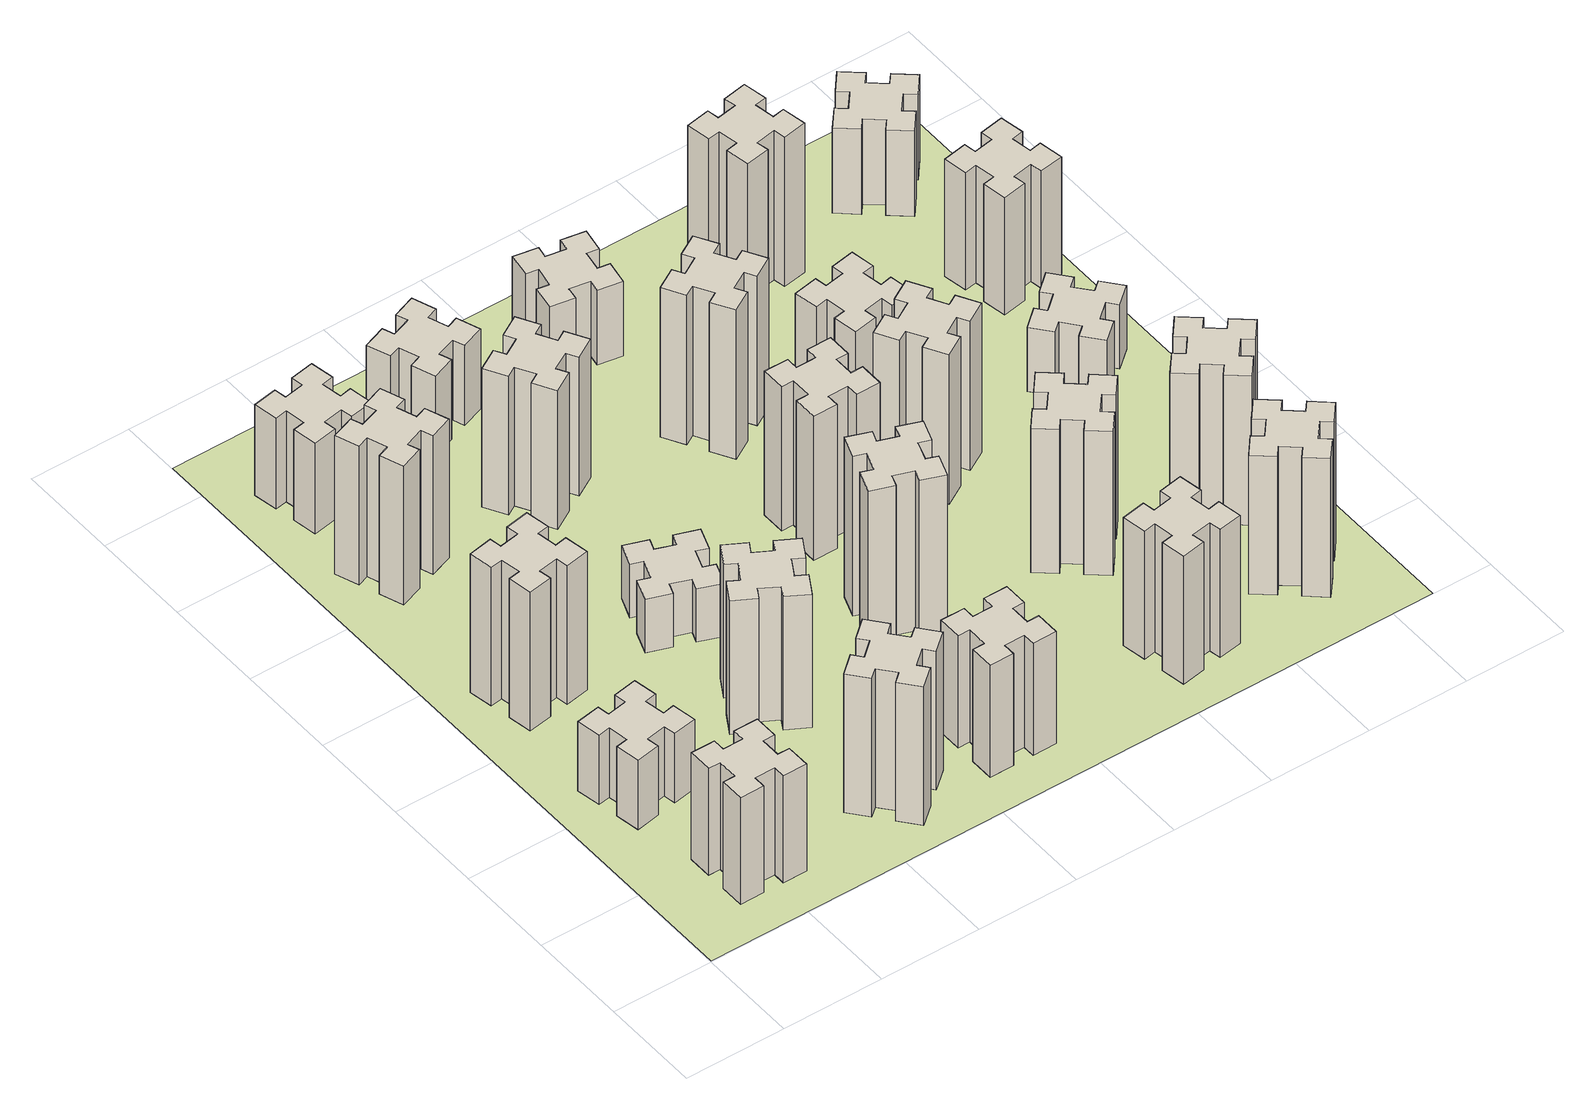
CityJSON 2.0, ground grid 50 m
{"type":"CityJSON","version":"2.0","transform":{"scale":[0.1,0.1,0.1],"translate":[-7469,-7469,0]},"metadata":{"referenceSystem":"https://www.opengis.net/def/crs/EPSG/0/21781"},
"CityObjects":{
"building1":{"type":"Building","attributes":{"class":"1000","function":"1000","usage":"1000","yearOfConstruction":2016,"roofType":"1000","measuredHeight":60,"storeysAboveGround":30,"storeysBelowGround":0},"geometry":[{"type":"Solid","lod":"1","boundaries":[[[[0,1,2,3,4,5,6,7,8,9,10,11,12,13,14,15,16,17,18,19]],[[17,16,20,21]],[[16,15,22,20]],[[15,14,23,22]],[[14,13,24,23]],[[13,12,25,24]],[[12,11,26,25]],[[11,10,27,26]],[[10,9,28,27]],[[9,8,29,28]],[[8,7,30,29]],[[7,6,31,30]],[[6,5,32,31]],[[5,4,33,32]],[[4,3,34,33]],[[3,2,35,34]],[[2,1,36,35]],[[1,0,37,36]],[[0,19,38,37]],[[19,18,39,38]],[[18,17,21,39]],[[24,25,26,27,28,29,30,31,32,33,34,35,36,37,38,39,21,20,22,23]]]]}]},
"building2":{"type":"Building","attributes":{"class":"1000","function":"1000","usage":"1000","yearOfConstruction":2016,"roofType":"1000","measuredHeight":39,"storeysAboveGround":30,"storeysBelowGround":0},"geometry":[{"type":"Solid","lod":"1","boundaries":[[[[40,41,42,43,44,45,46,47,48,49,50,51,52,53,54,55,56,57,58,59]],[[57,56,60,61]],[[56,55,62,60]],[[55,54,63,62]],[[54,53,64,63]],[[53,52,65,64]],[[52,51,66,65]],[[51,50,67,66]],[[50,49,68,67]],[[49,48,69,68]],[[48,47,70,69]],[[47,46,71,70]],[[46,45,72,71]],[[45,44,73,72]],[[44,43,74,73]],[[43,42,75,74]],[[42,41,76,75]],[[41,40,77,76]],[[40,59,78,77]],[[59,58,79,78]],[[58,57,61,79]],[[64,65,66,67,68,69,70,71,72,73,74,75,76,77,78,79,61,60,62,63]]]]}]},
"building3":{"type":"Building","attributes":{"class":"1000","function":"1000","usage":"1000","yearOfConstruction":2016,"roofType":"1000","measuredHeight":78,"storeysAboveGround":30,"storeysBelowGround":0},"geometry":[{"type":"Solid","lod":"1","boundaries":[[[[80,81,82,83,84,85,86,87,88,89,90,91,92,93,94,95,96,97,98,99]],[[97,96,100,101]],[[96,95,102,100]],[[95,94,103,102]],[[94,93,104,103]],[[93,92,105,104]],[[92,91,106,105]],[[91,90,107,106]],[[90,89,108,107]],[[89,88,109,108]],[[88,87,110,109]],[[87,86,111,110]],[[86,85,112,111]],[[85,84,113,112]],[[84,83,114,113]],[[83,82,115,114]],[[82,81,116,115]],[[81,80,117,116]],[[80,99,118,117]],[[99,98,119,118]],[[98,97,101,119]],[[104,105,106,107,108,109,110,111,112,113,114,115,116,117,118,119,101,100,102,103]]]]}]},
"building4":{"type":"Building","attributes":{"class":"1000","function":"1000","usage":"1000","yearOfConstruction":2016,"roofType":"1000","measuredHeight":78,"storeysAboveGround":30,"storeysBelowGround":0},"geometry":[{"type":"Solid","lod":"1","boundaries":[[[[120,121,122,123,124,125,126,127,128,129,130,131,132,133,134,135,136,137,138,139]],[[137,136,140,141]],[[136,135,142,140]],[[135,134,143,142]],[[134,133,144,143]],[[133,132,145,144]],[[132,131,146,145]],[[131,130,147,146]],[[130,129,148,147]],[[129,128,149,148]],[[128,127,150,149]],[[127,126,151,150]],[[126,125,152,151]],[[125,124,153,152]],[[124,123,154,153]],[[123,122,155,154]],[[122,121,156,155]],[[121,120,157,156]],[[120,139,158,157]],[[139,138,159,158]],[[138,137,141,159]],[[144,145,146,147,148,149,150,151,152,153,154,155,156,157,158,159,141,140,142,143]]]]}]},
"building5":{"type":"Building","attributes":{"class":"1000","function":"1000","usage":"1000","yearOfConstruction":2016,"roofType":"1000","measuredHeight":78,"storeysAboveGround":30,"storeysBelowGround":0},"geometry":[{"type":"Solid","lod":"1","boundaries":[[[[160,161,162,163,164,165,166,167,168,169,170,171,172,173,174,175,176,177,178,179]],[[177,176,180,181]],[[176,175,182,180]],[[175,174,183,182]],[[174,173,184,183]],[[173,172,185,184]],[[172,171,186,185]],[[171,170,187,186]],[[170,169,188,187]],[[169,168,189,188]],[[168,167,190,189]],[[167,166,191,190]],[[166,165,192,191]],[[165,164,193,192]],[[164,163,194,193]],[[163,162,195,194]],[[162,161,196,195]],[[161,160,197,196]],[[160,179,198,197]],[[179,178,199,198]],[[178,177,181,199]],[[184,185,186,187,188,189,190,191,192,193,194,195,196,197,198,199,181,180,182,183]]]]}]},
"building6":{"type":"Building","attributes":{"class":"1000","function":"1000","usage":"1000","yearOfConstruction":2016,"roofType":"1000","measuredHeight":51,"storeysAboveGround":30,"storeysBelowGround":0},"geometry":[{"type":"Solid","lod":"1","boundaries":[[[[200,201,202,203,204,205,206,207,208,209,210,211,212,213,214,215,216,217,218,219]],[[217,216,220,221]],[[216,215,222,220]],[[215,214,223,222]],[[214,213,224,223]],[[213,212,225,224]],[[212,211,226,225]],[[211,210,227,226]],[[210,209,228,227]],[[209,208,229,228]],[[208,207,230,229]],[[207,206,231,230]],[[206,205,232,231]],[[205,204,233,232]],[[204,203,234,233]],[[203,202,235,234]],[[202,201,236,235]],[[201,200,237,236]],[[200,219,238,237]],[[219,218,239,238]],[[218,217,221,239]],[[224,225,226,227,228,229,230,231,232,233,234,235,236,237,238,239,221,220,222,223]]]]}]},
"building7":{"type":"Building","attributes":{"class":"1000","function":"1000","usage":"1000","yearOfConstruction":2016,"roofType":"1000","measuredHeight":75,"storeysAboveGround":30,"storeysBelowGround":0},"geometry":[{"type":"Solid","lod":"1","boundaries":[[[[240,241,242,243,244,245,246,247,248,249,250,251,252,253,254,255,256,257,258,259]],[[257,256,260,261]],[[256,255,262,260]],[[255,254,263,262]],[[254,253,264,263]],[[253,252,265,264]],[[252,251,266,265]],[[251,250,267,266]],[[250,249,268,267]],[[249,248,269,268]],[[248,247,270,269]],[[247,246,271,270]],[[246,245,272,271]],[[245,244,273,272]],[[244,243,274,273]],[[243,242,275,274]],[[242,241,276,275]],[[241,240,277,276]],[[240,259,278,277]],[[259,258,279,278]],[[258,257,261,279]],[[264,265,266,267,268,269,270,271,272,273,274,275,276,277,278,279,261,260,262,263]]]]}]},
"building8":{"type":"Building","attributes":{"class":"1000","function":"1000","usage":"1000","yearOfConstruction":2016,"roofType":"1000","measuredHeight":30,"storeysAboveGround":30,"storeysBelowGround":0},"geometry":[{"type":"Solid","lod":"1","boundaries":[[[[280,281,282,283,284,285,286,287,288,289,290,291,292,293,294,295,296,297,298,299]],[[297,296,300,301]],[[296,295,302,300]],[[295,294,303,302]],[[294,293,304,303]],[[293,292,305,304]],[[292,291,306,305]],[[291,290,307,306]],[[290,289,308,307]],[[289,288,309,308]],[[288,287,310,309]],[[287,286,311,310]],[[286,285,312,311]],[[285,284,313,312]],[[284,283,314,313]],[[283,282,315,314]],[[282,281,316,315]],[[281,280,317,316]],[[280,299,318,317]],[[299,298,319,318]],[[298,297,301,319]],[[304,305,306,307,308,309,310,311,312,313,314,315,316,317,318,319,301,300,302,303]]]]}]},
"building9":{"type":"Building","attributes":{"class":"1000","function":"1000","usage":"1000","yearOfConstruction":2016,"roofType":"1000","measuredHeight":63,"storeysAboveGround":30,"storeysBelowGround":0},"geometry":[{"type":"Solid","lod":"1","boundaries":[[[[320,321,322,323,324,325,326,327,328,329,330,331,332,333,334,335,336,337,338,339]],[[337,336,340,341]],[[336,335,342,340]],[[335,334,343,342]],[[334,333,344,343]],[[333,332,345,344]],[[332,331,346,345]],[[331,330,347,346]],[[330,329,348,347]],[[329,328,349,348]],[[328,327,350,349]],[[327,326,351,350]],[[326,325,352,351]],[[325,324,353,352]],[[324,323,354,353]],[[323,322,355,354]],[[322,321,356,355]],[[321,320,357,356]],[[320,339,358,357]],[[339,338,359,358]],[[338,337,341,359]],[[344,345,346,347,348,349,350,351,352,353,354,355,356,357,358,359,341,340,342,343]]]]}]},
"building10":{"type":"Building","attributes":{"class":"1000","function":"1000","usage":"1000","yearOfConstruction":2016,"roofType":"1000","measuredHeight":78,"storeysAboveGround":30,"storeysBelowGround":0},"geometry":[{"type":"Solid","lod":"1","boundaries":[[[[360,361,362,363,364,365,366,367,368,369,370,371,372,373,374,375,376,377,378,379]],[[377,376,380,381]],[[376,375,382,380]],[[375,374,383,382]],[[374,373,384,383]],[[373,372,385,384]],[[372,371,386,385]],[[371,370,387,386]],[[370,369,388,387]],[[369,368,389,388]],[[368,367,390,389]],[[367,366,391,390]],[[366,365,392,391]],[[365,364,393,392]],[[364,363,394,393]],[[363,362,395,394]],[[362,361,396,395]],[[361,360,397,396]],[[360,379,398,397]],[[379,378,399,398]],[[378,377,381,399]],[[384,385,386,387,388,389,390,391,392,393,394,395,396,397,398,399,381,380,382,383]]]]}]},
"building11":{"type":"Building","attributes":{"class":"1000","function":"1000","usage":"1000","yearOfConstruction":2016,"roofType":"1000","measuredHeight":45,"storeysAboveGround":30,"storeysBelowGround":0},"geometry":[{"type":"Solid","lod":"1","boundaries":[[[[400,401,402,403,404,405,406,407,408,409,410,411,412,413,414,415,416,417,418,419]],[[417,416,420,421]],[[416,415,422,420]],[[415,414,423,422]],[[414,413,424,423]],[[413,412,425,424]],[[412,411,426,425]],[[411,410,427,426]],[[410,409,428,427]],[[409,408,429,428]],[[408,407,430,429]],[[407,406,431,430]],[[406,405,432,431]],[[405,404,433,432]],[[404,403,434,433]],[[403,402,435,434]],[[402,401,436,435]],[[401,400,437,436]],[[400,419,438,437]],[[419,418,439,438]],[[418,417,421,439]],[[424,425,426,427,428,429,430,431,432,433,434,435,436,437,438,439,421,420,422,423]]]]}]},
"building12":{"type":"Building","attributes":{"class":"1000","function":"1000","usage":"1000","yearOfConstruction":2016,"roofType":"1000","measuredHeight":90,"storeysAboveGround":30,"storeysBelowGround":0},"geometry":[{"type":"Solid","lod":"1","boundaries":[[[[440,441,442,443,444,445,446,447,448,449,450,451,452,453,454,455,456,457,458,459]],[[457,456,460,461]],[[456,455,462,460]],[[455,454,463,462]],[[454,453,464,463]],[[453,452,465,464]],[[452,451,466,465]],[[451,450,467,466]],[[450,449,468,467]],[[449,448,469,468]],[[448,447,470,469]],[[447,446,471,470]],[[446,445,472,471]],[[445,444,473,472]],[[444,443,474,473]],[[443,442,475,474]],[[442,441,476,475]],[[441,440,477,476]],[[440,459,478,477]],[[459,458,479,478]],[[458,457,461,479]],[[464,465,466,467,468,469,470,471,472,473,474,475,476,477,478,479,461,460,462,463]]]]}]},
"building13":{"type":"Building","attributes":{"class":"1000","function":"1000","usage":"1000","yearOfConstruction":2016,"roofType":"1000","measuredHeight":81,"storeysAboveGround":30,"storeysBelowGround":0},"geometry":[{"type":"Solid","lod":"1","boundaries":[[[[480,481,482,483,484,485,486,487,488,489,490,491,492,493,494,495,496,497,498,499]],[[497,496,500,501]],[[496,495,502,500]],[[495,494,503,502]],[[494,493,504,503]],[[493,492,505,504]],[[492,491,506,505]],[[491,490,507,506]],[[490,489,508,507]],[[489,488,509,508]],[[488,487,510,509]],[[487,486,511,510]],[[486,485,512,511]],[[485,484,513,512]],[[484,483,514,513]],[[483,482,515,514]],[[482,481,516,515]],[[481,480,517,516]],[[480,499,518,517]],[[499,498,519,518]],[[498,497,501,519]],[[504,505,506,507,508,509,510,511,512,513,514,515,516,517,518,519,501,500,502,503]]]]}]},
"building14":{"type":"Building","attributes":{"class":"1000","function":"1000","usage":"1000","yearOfConstruction":2016,"roofType":"1000","measuredHeight":84,"storeysAboveGround":30,"storeysBelowGround":0},"geometry":[{"type":"Solid","lod":"1","boundaries":[[[[520,521,522,523,524,525,526,527,528,529,530,531,532,533,534,535,536,537,538,539]],[[537,536,540,541]],[[536,535,542,540]],[[535,534,543,542]],[[534,533,544,543]],[[533,532,545,544]],[[532,531,546,545]],[[531,530,547,546]],[[530,529,548,547]],[[529,528,549,548]],[[528,527,550,549]],[[527,526,551,550]],[[526,525,552,551]],[[525,524,553,552]],[[524,523,554,553]],[[523,522,555,554]],[[522,521,556,555]],[[521,520,557,556]],[[520,539,558,557]],[[539,538,559,558]],[[538,537,541,559]],[[544,545,546,547,548,549,550,551,552,553,554,555,556,557,558,559,541,540,542,543]]]]}]},
"building15":{"type":"Building","attributes":{"class":"1000","function":"1000","usage":"1000","yearOfConstruction":2016,"roofType":"1000","measuredHeight":42,"storeysAboveGround":30,"storeysBelowGround":0},"geometry":[{"type":"Solid","lod":"1","boundaries":[[[[560,561,562,563,564,565,566,567,568,569,570,571,572,573,574,575,576,577,578,579]],[[577,576,580,581]],[[576,575,582,580]],[[575,574,583,582]],[[574,573,584,583]],[[573,572,585,584]],[[572,571,586,585]],[[571,570,587,586]],[[570,569,588,587]],[[569,568,589,588]],[[568,567,590,589]],[[567,566,591,590]],[[566,565,592,591]],[[565,564,593,592]],[[564,563,594,593]],[[563,562,595,594]],[[562,561,596,595]],[[561,560,597,596]],[[560,579,598,597]],[[579,578,599,598]],[[578,577,581,599]],[[584,585,586,587,588,589,590,591,592,593,594,595,596,597,598,599,581,580,582,583]]]]}]},
"building16":{"type":"Building","attributes":{"class":"1000","function":"1000","usage":"1000","yearOfConstruction":2016,"roofType":"1000","measuredHeight":72,"storeysAboveGround":30,"storeysBelowGround":0},"geometry":[{"type":"Solid","lod":"1","boundaries":[[[[600,601,602,603,604,605,606,607,608,609,610,611,612,613,614,615,616,617,618,619]],[[617,616,620,621]],[[616,615,622,620]],[[615,614,623,622]],[[614,613,624,623]],[[613,612,625,624]],[[612,611,626,625]],[[611,610,627,626]],[[610,609,628,627]],[[609,608,629,628]],[[608,607,630,629]],[[607,606,631,630]],[[606,605,632,631]],[[605,604,633,632]],[[604,603,634,633]],[[603,602,635,634]],[[602,601,636,635]],[[601,600,637,636]],[[600,619,638,637]],[[619,618,639,638]],[[618,617,621,639]],[[624,625,626,627,628,629,630,631,632,633,634,635,636,637,638,639,621,620,622,623]]]]}]},
"building17":{"type":"Building","attributes":{"class":"1000","function":"1000","usage":"1000","yearOfConstruction":2016,"roofType":"1000","measuredHeight":81,"storeysAboveGround":30,"storeysBelowGround":0},"geometry":[{"type":"Solid","lod":"1","boundaries":[[[[640,641,642,643,644,645,646,647,648,649,650,651,652,653,654,655,656,657,658,659]],[[657,656,660,661]],[[656,655,662,660]],[[655,654,663,662]],[[654,653,664,663]],[[653,652,665,664]],[[652,651,666,665]],[[651,650,667,666]],[[650,649,668,667]],[[649,648,669,668]],[[648,647,670,669]],[[647,646,671,670]],[[646,645,672,671]],[[645,644,673,672]],[[644,643,674,673]],[[643,642,675,674]],[[642,641,676,675]],[[641,640,677,676]],[[640,659,678,677]],[[659,658,679,678]],[[658,657,661,679]],[[664,665,666,667,668,669,670,671,672,673,674,675,676,677,678,679,661,660,662,663]]]]}]},
"building18":{"type":"Building","attributes":{"class":"1000","function":"1000","usage":"1000","yearOfConstruction":2016,"roofType":"1000","measuredHeight":84,"storeysAboveGround":30,"storeysBelowGround":0},"geometry":[{"type":"Solid","lod":"1","boundaries":[[[[680,681,682,683,684,685,686,687,688,689,690,691,692,693,694,695,696,697,698,699]],[[697,696,700,701]],[[696,695,702,700]],[[695,694,703,702]],[[694,693,704,703]],[[693,692,705,704]],[[692,691,706,705]],[[691,690,707,706]],[[690,689,708,707]],[[689,688,709,708]],[[688,687,710,709]],[[687,686,711,710]],[[686,685,712,711]],[[685,684,713,712]],[[684,683,714,713]],[[683,682,715,714]],[[682,681,716,715]],[[681,680,717,716]],[[680,699,718,717]],[[699,698,719,718]],[[698,697,701,719]],[[704,705,706,707,708,709,710,711,712,713,714,715,716,717,718,719,701,700,702,703]]]]}]},
"building19":{"type":"Building","attributes":{"class":"1000","function":"1000","usage":"1000","yearOfConstruction":2016,"roofType":"1000","measuredHeight":45,"storeysAboveGround":30,"storeysBelowGround":0},"geometry":[{"type":"Solid","lod":"1","boundaries":[[[[720,721,722,723,724,725,726,727,728,729,730,731,732,733,734,735,736,737,738,739]],[[737,736,740,741]],[[736,735,742,740]],[[735,734,743,742]],[[734,733,744,743]],[[733,732,745,744]],[[732,731,746,745]],[[731,730,747,746]],[[730,729,748,747]],[[729,728,749,748]],[[728,727,750,749]],[[727,726,751,750]],[[726,725,752,751]],[[725,724,753,752]],[[724,723,754,753]],[[723,722,755,754]],[[722,721,756,755]],[[721,720,757,756]],[[720,739,758,757]],[[739,738,759,758]],[[738,737,741,759]],[[744,745,746,747,748,749,750,751,752,753,754,755,756,757,758,759,741,740,742,743]]]]}]},
"building20":{"type":"Building","attributes":{"class":"1000","function":"1000","usage":"1000","yearOfConstruction":2016,"roofType":"1000","measuredHeight":78,"storeysAboveGround":30,"storeysBelowGround":0},"geometry":[{"type":"Solid","lod":"1","boundaries":[[[[760,761,762,763,764,765,766,767,768,769,770,771,772,773,774,775,776,777,778,779]],[[777,776,780,781]],[[776,775,782,780]],[[775,774,783,782]],[[774,773,784,783]],[[773,772,785,784]],[[772,771,786,785]],[[771,770,787,786]],[[770,769,788,787]],[[769,768,789,788]],[[768,767,790,789]],[[767,766,791,790]],[[766,765,792,791]],[[765,764,793,792]],[[764,763,794,793]],[[763,762,795,794]],[[762,761,796,795]],[[761,760,797,796]],[[760,779,798,797]],[[779,778,799,798]],[[778,777,781,799]],[[784,785,786,787,788,789,790,791,792,793,794,795,796,797,798,799,781,780,782,783]]]]}]},
"building21":{"type":"Building","attributes":{"class":"1000","function":"1000","usage":"1000","yearOfConstruction":2016,"roofType":"1000","measuredHeight":84,"storeysAboveGround":30,"storeysBelowGround":0},"geometry":[{"type":"Solid","lod":"1","boundaries":[[[[800,801,802,803,804,805,806,807,808,809,810,811,812,813,814,815,816,817,818,819]],[[817,816,820,821]],[[816,815,822,820]],[[815,814,823,822]],[[814,813,824,823]],[[813,812,825,824]],[[812,811,826,825]],[[811,810,827,826]],[[810,809,828,827]],[[809,808,829,828]],[[808,807,830,829]],[[807,806,831,830]],[[806,805,832,831]],[[805,804,833,832]],[[804,803,834,833]],[[803,802,835,834]],[[802,801,836,835]],[[801,800,837,836]],[[800,819,838,837]],[[819,818,839,838]],[[818,817,821,839]],[[824,825,826,827,828,829,830,831,832,833,834,835,836,837,838,839,821,820,822,823]]]]}]},
"building22":{"type":"Building","attributes":{"class":"1000","function":"1000","usage":"1000","yearOfConstruction":2016,"roofType":"1000","measuredHeight":84,"storeysAboveGround":30,"storeysBelowGround":0},"geometry":[{"type":"Solid","lod":"1","boundaries":[[[[840,841,842,843,844,845,846,847,848,849,850,851,852,853,854,855,856,857,858,859]],[[857,856,860,861]],[[856,855,862,860]],[[855,854,863,862]],[[854,853,864,863]],[[853,852,865,864]],[[852,851,866,865]],[[851,850,867,866]],[[850,849,868,867]],[[849,848,869,868]],[[848,847,870,869]],[[847,846,871,870]],[[846,845,872,871]],[[845,844,873,872]],[[844,843,874,873]],[[843,842,875,874]],[[842,841,876,875]],[[841,840,877,876]],[[840,859,878,877]],[[859,858,879,878]],[[858,857,861,879]],[[864,865,866,867,868,869,870,871,872,873,874,875,876,877,878,879,861,860,862,863]]]]}]},
"building23":{"type":"Building","attributes":{"class":"1000","function":"1000","usage":"1000","yearOfConstruction":2016,"roofType":"1000","measuredHeight":36,"storeysAboveGround":30,"storeysBelowGround":0},"geometry":[{"type":"Solid","lod":"1","boundaries":[[[[880,881,882,883,884,885,886,887,888,889,890,891,892,893,894,895,896,897,898,899]],[[897,896,900,901]],[[896,895,902,900]],[[895,894,903,902]],[[894,893,904,903]],[[893,892,905,904]],[[892,891,906,905]],[[891,890,907,906]],[[890,889,908,907]],[[889,888,909,908]],[[888,887,910,909]],[[887,886,911,910]],[[886,885,912,911]],[[885,884,913,912]],[[884,883,914,913]],[[883,882,915,914]],[[882,881,916,915]],[[881,880,917,916]],[[880,899,918,917]],[[899,898,919,918]],[[898,897,901,919]],[[904,905,906,907,908,909,910,911,912,913,914,915,916,917,918,919,901,900,902,903]]]]}]},
"building24":{"type":"Building","attributes":{"class":"1000","function":"1000","usage":"1000","yearOfConstruction":2016,"roofType":"1000","measuredHeight":66,"storeysAboveGround":30,"storeysBelowGround":0},"geometry":[{"type":"Solid","lod":"1","boundaries":[[[[920,921,922,923,924,925,926,927,928,929,930,931,932,933,934,935,936,937,938,939]],[[937,936,940,941]],[[936,935,942,940]],[[935,934,943,942]],[[934,933,944,943]],[[933,932,945,944]],[[932,931,946,945]],[[931,930,947,946]],[[930,929,948,947]],[[929,928,949,948]],[[928,927,950,949]],[[927,926,951,950]],[[926,925,952,951]],[[925,924,953,952]],[[924,923,954,953]],[[923,922,955,954]],[[922,921,956,955]],[[921,920,957,956]],[[920,939,958,957]],[[939,938,959,958]],[[938,937,941,959]],[[944,945,946,947,948,949,950,951,952,953,954,955,956,957,958,959,941,940,942,943]]]]}]},
"building25":{"type":"Building","attributes":{"class":"1000","function":"1000","usage":"1000","yearOfConstruction":2016,"roofType":"1000","measuredHeight":48,"storeysAboveGround":30,"storeysBelowGround":0},"geometry":[{"type":"Solid","lod":"1","boundaries":[[[[960,961,962,963,964,965,966,967,968,969,970,971,972,973,974,975,976,977,978,979]],[[977,976,980,981]],[[976,975,982,980]],[[975,974,983,982]],[[974,973,984,983]],[[973,972,985,984]],[[972,971,986,985]],[[971,970,987,986]],[[970,969,988,987]],[[969,968,989,988]],[[968,967,990,989]],[[967,966,991,990]],[[966,965,992,991]],[[965,964,993,992]],[[964,963,994,993]],[[963,962,995,994]],[[962,961,996,995]],[[961,960,997,996]],[[960,979,998,997]],[[979,978,999,998]],[[978,977,981,999]],[[984,985,986,987,988,989,990,991,992,993,994,995,996,997,998,999,981,980,982,983]]]]}]},
"landuse1":{"type":"LandUse","attributes":{"name":"plot1","function":"1010"},"geometry":[{"type":"MultiSurface","lod":"1","boundaries":[[[1000,1001,1002,1003]]]}]}
},
"vertices":[
[585,325,0],[585,425,0],[645,425,0],[645,545,0],[525,545,0],[525,485,0],[425,485,0],[425,545,0],[305,545,0],[305,425,0],[365,425,0],[365,325,0],[305,325,0],[305,205,0],[425,205,0],[425,265,0],[525,265,0],[525,205,0],[645,205,0],[645,325,0],[525,265,600],[525,205,600],[425,265,600],[425,205,600],[305,205,600],[305,325,600],[365,325,600],[365,425,600],[305,425,600],[305,545,600],[425,545,600],[425,485,600],[525,485,600],[525,545,600],[645,545,600],[645,425,600],[585,425,600],[585,325,600],[645,325,600],[645,205,600],
[405,1132,0],[307,1115,0],[297,1174,0],[178,1153,0],[199,1035,0],[258,1045,0],[276,947,0],[217,937,0],[237,818,0],[356,839,0],[345,898,0],[444,916,0],[454,857,0],[572,877,0],[551,996,0],[492,985,0],[475,1084,0],[534,1094,0],[513,1212,0],[395,1191,0],[475,1084,390],[534,1094,390],[492,985,390],[551,996,390],[572,877,390],[454,857,390],[444,916,390],[345,898,390],[356,839,390],[237,818,390],[217,937,390],[276,947,390],[258,1045,390],[199,1035,390],[178,1153,390],[297,1174,390],[307,1115,390],[405,1132,390],[395,1191,390],[513,1212,390],
[405,1872,0],[307,1855,0],[297,1914,0],[178,1893,0],[199,1775,0],[258,1785,0],[276,1687,0],[217,1677,0],[237,1558,0],[356,1579,0],[345,1638,0],[444,1656,0],[454,1597,0],[572,1617,0],[551,1736,0],[492,1725,0],[475,1824,0],[534,1834,0],[513,1952,0],[395,1931,0],[475,1824,780],[534,1834,780],[492,1725,780],[551,1736,780],[572,1617,780],[454,1597,780],[444,1656,780],[345,1638,780],[356,1579,780],[237,1558,780],[217,1677,780],[276,1687,780],[258,1785,780],[199,1775,780],[178,1893,780],[297,1914,780],[307,1855,780],[405,1872,780],[395,1931,780],[513,1952,780],
[385,2816,0],[291,2782,0],[270,2838,0],[157,2797,0],[199,2684,0],[255,2705,0],[289,2611,0],[233,2590,0],[274,2477,0],[387,2519,0],[366,2575,0],[460,2609,0],[480,2553,0],[593,2594,0],[552,2707,0],[496,2686,0],[462,2780,0],[518,2800,0],[477,2913,0],[364,2872,0],[462,2780,780],[518,2800,780],[496,2686,780],[552,2707,780],[593,2594,780],[480,2553,780],[460,2609,780],[366,2575,780],[387,2519,780],[274,2477,780],[233,2590,780],[289,2611,780],[255,2705,780],[199,2684,780],[157,2797,780],[270,2838,780],[291,2782,780],[385,2816,780],[364,2872,780],[477,2913,780],
[1332,408,0],[1267,484,0],[1313,523,0],[1236,615,0],[1144,538,0],[1183,492,0],[1106,427,0],[1068,473,0],[976,396,0],[1053,304,0],[1099,343,0],[1163,266,0],[1117,228,0],[1194,136,0],[1286,213,0],[1248,259,0],[1324,323,0],[1363,277,0],[1455,354,0],[1378,446,0],[1324,323,780],[1363,277,780],[1248,259,780],[1286,213,780],[1194,136,780],[1117,228,780],[1163,266,780],[1099,343,780],[1053,304,780],[976,396,780],[1068,473,780],[1106,427,780],[1183,492,780],[1144,538,780],[1236,615,780],[1313,523,780],[1267,484,780],[1332,408,780],[1378,446,780],[1455,354,780],
[258,3265,0],[276,3167,0],[217,3157,0],[237,3038,0],[356,3059,0],[345,3118,0],[444,3136,0],[454,3077,0],[572,3097,0],[551,3216,0],[492,3205,0],[475,3304,0],[534,3314,0],[513,3432,0],[395,3411,0],[405,3352,0],[307,3335,0],[297,3394,0],[178,3373,0],[199,3255,0],[307,3335,510],[297,3394,510],[405,3352,510],[395,3411,510],[513,3432,510],[534,3314,510],[475,3304,510],[492,3205,510],[551,3216,510],[572,3097,510],[454,3077,510],[444,3136,510],[345,3118,510],[356,3059,510],[237,3038,510],[217,3157,510],[276,3167,510],[258,3265,510],[199,3255,510],[178,3373,510],
[1186,1017,0],[1236,1104,0],[1288,1074,0],[1348,1178,0],[1244,1238,0],[1214,1186,0],[1127,1236,0],[1157,1288,0],[1053,1348,0],[993,1244,0],[1045,1214,0],[995,1127,0],[943,1157,0],[883,1053,0],[987,993,0],[1017,1045,0],[1104,995,0],[1074,943,0],[1178,883,0],[1238,987,0],[1104,995,750],[1074,943,750],[1017,1045,750],[987,993,750],[883,1053,750],[943,1157,750],[995,1127,750],[1045,1214,750],[993,1244,750],[1053,1348,750],[1157,1288,750],[1127,1236,750],[1214,1186,750],[1244,1238,750],[1348,1178,750],[1288,1074,750],[1236,1104,750],[1186,1017,750],[1238,987,750],[1178,883,750],
[1031,1669,0],[1125,1635,0],[1104,1579,0],[1217,1537,0],[1258,1650,0],[1202,1671,0],[1236,1765,0],[1292,1744,0],[1333,1857,0],[1220,1898,0],[1200,1842,0],[1106,1876,0],[1127,1932,0],[1014,1973,0],[973,1860,0],[1029,1840,0],[995,1746,0],[939,1767,0],[897,1654,0],[1010,1613,0],[995,1746,300],[939,1767,300],[1029,1840,300],[973,1860,300],[1014,1973,300],[1127,1932,300],[1106,1876,300],[1200,1842,300],[1220,1898,300],[1333,1857,300],[1292,1744,300],[1236,1765,300],[1202,1671,300],[1258,1650,300],[1217,1537,300],[1104,1579,300],[1125,1635,300],[1031,1669,300],[1010,1613,300],[897,1654,300],
[1865,325,0],[1865,425,0],[1925,425,0],[1925,545,0],[1805,545,0],[1805,485,0],[1705,485,0],[1705,545,0],[1585,545,0],[1585,425,0],[1645,425,0],[1645,325,0],[1585,325,0],[1585,205,0],[1705,205,0],[1705,265,0],[1805,265,0],[1805,205,0],[1925,205,0],[1925,325,0],[1805,265,630],[1805,205,630],[1705,265,630],[1705,205,630],[1585,205,630],[1585,325,630],[1645,325,630],[1645,425,630],[1585,425,630],[1585,545,630],[1705,545,630],[1705,485,630],[1805,485,630],[1805,545,630],[1925,545,630],[1925,425,630],[1865,425,630],[1865,325,630],[1925,325,630],[1925,205,630],
[1236,2707,0],[1186,2794,0],[1238,2824,0],[1178,2928,0],[1074,2868,0],[1104,2816,0],[1017,2766,0],[987,2818,0],[883,2758,0],[943,2654,0],[995,2684,0],[1045,2597,0],[993,2567,0],[1053,2463,0],[1157,2523,0],[1127,2575,0],[1214,2625,0],[1244,2573,0],[1348,2633,0],[1288,2737,0],[1214,2625,780],[1244,2573,780],[1127,2575,780],[1157,2523,780],[1053,2463,780],[993,2567,780],[1045,2597,780],[995,2684,780],[943,2654,780],[883,2758,780],[987,2818,780],[1017,2766,780],[1104,2816,780],[1074,2868,780],[1178,2928,780],[1238,2824,780],[1186,2794,780],[1236,2707,780],[1288,2737,780],[1348,2633,780],
[1136,3326,0],[1102,3420,0],[1158,3440,0],[1117,3553,0],[1004,3512,0],[1025,3456,0],[931,3422,0],[910,3478,0],[797,3437,0],[839,3324,0],[895,3345,0],[929,3251,0],[873,3230,0],[914,3117,0],[1027,3159,0],[1006,3215,0],[1100,3249,0],[1120,3193,0],[1233,3234,0],[1192,3347,0],[1100,3249,450],[1120,3193,450],[1006,3215,450],[1027,3159,450],[914,3117,450],[873,3230,450],[929,3251,450],[895,3345,450],[839,3324,450],[797,3437,450],[910,3478,450],[931,3422,450],[1025,3456,450],[1004,3512,450],[1117,3553,450],[1158,3440,450],[1102,3420,450],[1136,3326,450],[1192,3347,450],[1233,3234,450],
[1940,1302,0],[1846,1336,0],[1867,1392,0],[1754,1433,0],[1713,1320,0],[1769,1300,0],[1735,1206,0],[1679,1227,0],[1637,1114,0],[1750,1073,0],[1771,1129,0],[1865,1095,0],[1844,1039,0],[1957,997,0],[1998,1110,0],[1942,1131,0],[1976,1225,0],[2032,1204,0],[2073,1317,0],[1960,1358,0],[1976,1225,900],[2032,1204,900],[1942,1131,900],[1998,1110,900],[1957,997,900],[1844,1039,900],[1865,1095,900],[1771,1129,900],[1750,1073,900],[1637,1114,900],[1679,1227,900],[1735,1206,900],[1769,1300,900],[1713,1320,900],[1754,1433,900],[1867,1392,900],[1846,1336,900],[1940,1302,900],[1960,1358,900],[2073,1317,900],
[1845,1905,0],[1845,1805,0],[1785,1805,0],[1785,1685,0],[1905,1685,0],[1905,1745,0],[2005,1745,0],[2005,1685,0],[2125,1685,0],[2125,1805,0],[2065,1805,0],[2065,1905,0],[2125,1905,0],[2125,2025,0],[2005,2025,0],[2005,1965,0],[1905,1965,0],[1905,2025,0],[1785,2025,0],[1785,1905,0],[1905,1965,810],[1905,2025,810],[2005,1965,810],[2005,2025,810],[2125,2025,810],[2125,1905,810],[2065,1905,810],[2065,1805,810],[2125,1805,810],[2125,1685,810],[2005,1685,810],[2005,1745,810],[1905,1745,810],[1905,1685,810],[1785,1685,810],[1785,1805,810],[1845,1805,810],[1845,1905,810],[1785,1905,810],[1785,2025,810],
[1967,2475,0],[2054,2525,0],[2084,2473,0],[2188,2533,0],[2128,2637,0],[2076,2607,0],[2026,2694,0],[2078,2724,0],[2018,2828,0],[1914,2768,0],[1944,2716,0],[1857,2666,0],[1827,2718,0],[1723,2658,0],[1783,2554,0],[1835,2584,0],[1885,2497,0],[1833,2467,0],[1893,2363,0],[1997,2423,0],[1885,2497,840],[1833,2467,840],[1835,2584,840],[1783,2554,840],[1723,2658,840],[1827,2718,840],[1857,2666,840],[1944,2716,840],[1914,2768,840],[2018,2828,840],[2078,2724,840],[2026,2694,840],[2076,2607,840],[2128,2637,840],[2188,2533,840],[2084,2473,840],[2054,2525,840],[1967,2475,840],[1997,2423,840],[1893,2363,840],
[1687,3236,0],[1785,3218,0],[1775,3159,0],[1893,3138,0],[1914,3257,0],[1855,3267,0],[1872,3365,0],[1931,3355,0],[1952,3473,0],[1834,3494,0],[1824,3435,0],[1725,3452,0],[1736,3511,0],[1617,3532,0],[1597,3414,0],[1656,3404,0],[1638,3305,0],[1579,3316,0],[1558,3197,0],[1677,3177,0],[1638,3305,420],[1579,3316,420],[1656,3404,420],[1597,3414,420],[1617,3532,420],[1736,3511,420],[1725,3452,420],[1824,3435,420],[1834,3494,420],[1952,3473,420],[1931,3355,420],[1872,3365,420],[1855,3267,420],[1914,3257,420],[1893,3138,420],[1775,3159,420],[1785,3218,420],[1687,3236,420],[1677,3177,420],[1558,3197,420],
[2812,345,0],[2795,444,0],[2854,454,0],[2833,572,0],[2715,551,0],[2725,492,0],[2627,475,0],[2617,534,0],[2498,513,0],[2519,395,0],[2578,405,0],[2596,307,0],[2537,297,0],[2557,178,0],[2676,199,0],[2665,258,0],[2764,276,0],[2774,217,0],[2892,237,0],[2871,356,0],[2764,276,720],[2774,217,720],[2665,258,720],[2676,199,720],[2557,178,720],[2537,297,720],[2596,307,720],[2578,405,720],[2519,395,720],[2498,513,720],[2617,534,720],[2627,475,720],[2725,492,720],[2715,551,720],[2833,572,720],[2854,454,720],[2795,444,720],[2812,345,720],[2871,356,720],[2892,237,720],
[2747,1006,0],[2812,1083,0],[2858,1044,0],[2935,1136,0],[2843,1213,0],[2804,1167,0],[2728,1232,0],[2766,1278,0],[2674,1355,0],[2597,1263,0],[2643,1224,0],[2579,1148,0],[2533,1186,0],[2456,1094,0],[2548,1017,0],[2586,1063,0],[2663,999,0],[2624,953,0],[2716,876,0],[2793,968,0],[2663,999,810],[2624,953,810],[2586,1063,810],[2548,1017,810],[2456,1094,810],[2533,1186,810],[2579,1148,810],[2643,1224,810],[2597,1263,810],[2674,1355,810],[2766,1278,810],[2728,1232,810],[2804,1167,810],[2843,1213,810],[2935,1136,810],[2858,1044,810],[2812,1083,810],[2747,1006,810],[2793,968,810],[2716,876,810],
[2375,1844,0],[2425,1757,0],[2373,1727,0],[2433,1623,0],[2537,1683,0],[2507,1735,0],[2594,1785,0],[2624,1733,0],[2728,1793,0],[2668,1897,0],[2616,1867,0],[2566,1954,0],[2618,1984,0],[2558,2088,0],[2454,2028,0],[2484,1976,0],[2397,1926,0],[2367,1978,0],[2263,1918,0],[2323,1814,0],[2397,1926,840],[2367,1978,840],[2484,1976,840],[2454,2028,840],[2558,2088,840],[2618,1984,840],[2566,1954,840],[2616,1867,840],[2668,1897,840],[2728,1793,840],[2624,1733,840],[2594,1785,840],[2507,1735,840],[2537,1683,840],[2433,1623,840],[2373,1727,840],[2425,1757,840],[2375,1844,840],[2323,1814,840],[2263,1918,840],
[2565,2378,0],[2664,2396,0],[2674,2337,0],[2792,2357,0],[2771,2476,0],[2712,2465,0],[2695,2564,0],[2754,2574,0],[2733,2692,0],[2615,2671,0],[2625,2612,0],[2527,2595,0],[2517,2654,0],[2398,2633,0],[2419,2515,0],[2478,2525,0],[2496,2427,0],[2437,2417,0],[2457,2298,0],[2576,2319,0],[2496,2427,450],[2437,2417,450],[2478,2525,450],[2419,2515,450],[2398,2633,450],[2517,2654,450],[2527,2595,450],[2625,2612,450],[2615,2671,450],[2733,2692,450],[2754,2574,450],[2695,2564,450],[2712,2465,450],[2771,2476,450],[2792,2357,450],[2674,2337,450],[2664,2396,450],[2565,2378,450],[2576,2319,450],[2457,2298,450],
[3444,527,0],[3368,592,0],[3406,638,0],[3314,715,0],[3237,623,0],[3283,584,0],[3219,508,0],[3173,546,0],[3096,454,0],[3188,377,0],[3226,423,0],[3303,359,0],[3264,313,0],[3356,236,0],[3433,328,0],[3387,366,0],[3452,443,0],[3498,404,0],[3575,496,0],[3483,573,0],[3452,443,780],[3498,404,780],[3387,366,780],[3433,328,780],[3356,236,780],[3264,313,780],[3303,359,780],[3226,423,780],[3188,377,780],[3096,454,780],[3173,546,780],[3219,508,780],[3283,584,780],[3237,623,780],[3314,715,780],[3406,638,780],[3368,592,780],[3444,527,780],[3483,573,780],[3575,496,780],
[2478,3265,0],[2496,3167,0],[2437,3157,0],[2457,3038,0],[2576,3059,0],[2565,3118,0],[2664,3136,0],[2674,3077,0],[2792,3097,0],[2771,3216,0],[2712,3205,0],[2695,3304,0],[2754,3314,0],[2733,3432,0],[2615,3411,0],[2625,3352,0],[2527,3335,0],[2517,3394,0],[2398,3373,0],[2419,3255,0],[2527,3335,840],[2517,3394,840],[2625,3352,840],[2615,3411,840],[2733,3432,840],[2754,3314,840],[2695,3304,840],[2712,3205,840],[2771,3216,840],[2792,3097,840],[2674,3077,840],[2664,3136,840],[2565,3118,840],[2576,3059,840],[2457,3038,840],[2437,3157,840],[2496,3167,840],[2478,3265,840],[2419,3255,840],[2398,3373,840],
[3283,1124,0],[3219,1048,0],[3173,1086,0],[3096,994,0],[3188,917,0],[3226,963,0],[3303,899,0],[3264,853,0],[3356,776,0],[3433,868,0],[3387,906,0],[3452,983,0],[3498,944,0],[3575,1036,0],[3483,1113,0],[3444,1067,0],[3368,1132,0],[3406,1178,0],[3314,1255,0],[3237,1163,0],[3368,1132,840],[3406,1178,840],[3444,1067,840],[3483,1113,840],[3575,1036,840],[3498,944,840],[3452,983,840],[3387,906,840],[3433,868,840],[3356,776,840],[3264,853,840],[3303,899,840],[3226,963,840],[3188,917,840],[3096,994,840],[3173,1086,840],[3219,1048,840],[3283,1124,840],[3237,1163,840],[3314,1255,840],
[3219,1923,0],[3283,1846,0],[3237,1808,0],[3314,1716,0],[3406,1793,0],[3368,1839,0],[3444,1903,0],[3483,1857,0],[3575,1934,0],[3498,2026,0],[3452,1988,0],[3387,2064,0],[3433,2103,0],[3356,2195,0],[3264,2118,0],[3303,2072,0],[3226,2007,0],[3188,2053,0],[3096,1976,0],[3173,1884,0],[3226,2007,360],[3188,2053,360],[3303,2072,360],[3264,2118,360],[3356,2195,360],[3433,2103,360],[3387,2064,360],[3452,1988,360],[3498,2026,360],[3575,1934,360],[3483,1857,360],[3444,1903,360],[3368,1839,360],[3406,1793,360],[3314,1716,360],[3237,1808,360],[3283,1846,360],[3219,1923,360],[3173,1884,360],[3096,1976,360],
[3318,2625,0],[3336,2527,0],[3277,2517,0],[3297,2398,0],[3416,2419,0],[3405,2478,0],[3504,2496,0],[3514,2437,0],[3632,2457,0],[3611,2576,0],[3552,2565,0],[3535,2664,0],[3594,2674,0],[3573,2792,0],[3455,2771,0],[3465,2712,0],[3367,2695,0],[3357,2754,0],[3238,2733,0],[3259,2615,0],[3367,2695,660],[3357,2754,660],[3465,2712,660],[3455,2771,660],[3573,2792,660],[3594,2674,660],[3535,2664,660],[3552,2565,660],[3611,2576,660],[3632,2457,660],[3514,2437,660],[3504,2496,660],[3405,2478,660],[3416,2419,660],[3297,2398,660],[3277,2517,660],[3336,2527,660],[3318,2625,660],[3259,2615,660],[3238,2733,660],
[3444,3387,0],[3368,3452,0],[3406,3498,0],[3314,3575,0],[3237,3483,0],[3283,3444,0],[3219,3368,0],[3173,3406,0],[3096,3314,0],[3188,3237,0],[3226,3283,0],[3303,3219,0],[3264,3173,0],[3356,3096,0],[3433,3188,0],[3387,3226,0],[3452,3303,0],[3498,3264,0],[3575,3356,0],[3483,3433,0],[3452,3303,480],[3498,3264,480],[3387,3226,480],[3433,3188,480],[3356,3096,480],[3264,3173,480],[3303,3219,480],[3226,3283,480],[3188,3237,480],[3096,3314,480],[3173,3406,480],[3219,3368,480],[3283,3444,480],[3237,3483,480],[3314,3575,480],[3406,3498,480],[3368,3452,480],[3444,3387,480],[3483,3433,480],[3575,3356,480],
[5,3705,0],[3705,3705,0],[3705,5,0],[5,5,0]
]}
